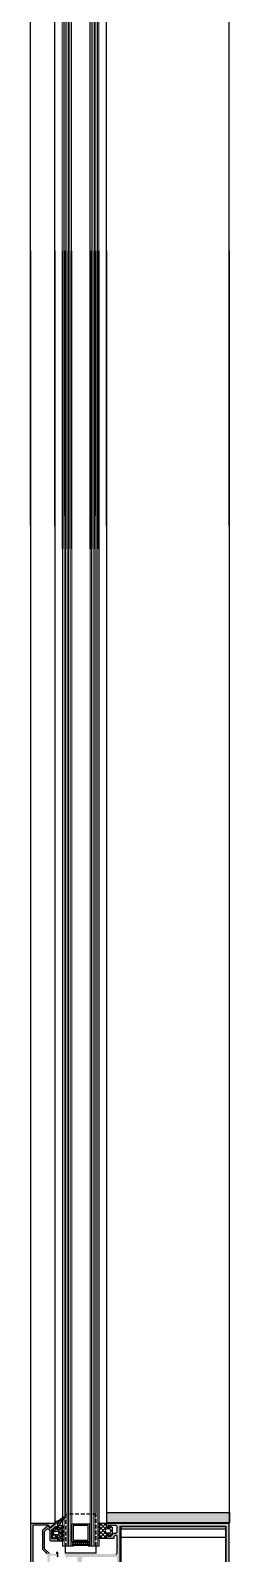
# Model space of a CAD drawing. Header units: millimetres. Extents: x 809 to 8159, y 33 to 4533.
# Drawn here: x 2919.8 to 2932.8, y 3281.9 to 3381.1 of the extents above; entities that cross this region are included whole.
import ezdxf

# ---------------------------------------------------------------- set-up
doc = ezdxf.new("R2010")
doc.units = ezdxf.units.MM
doc.linetypes.add('HIDDEN', pattern=[0.375, 0.25, -0.125])
for name, color, linetype in [('3', 11, 'Continuous'), ('5', 11, 'Continuous'), ('FITILLER', 240, 'Continuous'), ('GORUNUS-TARAMA', 11, 'Continuous')]:
    doc.layers.add(name, color=color, linetype=linetype)
doc.layers.add('cam', color=5, linetype='Continuous', lineweight=0)

# ---------------------------------------------------------------- blocks, each defined once
blk = doc.blocks.new('ajsdfxcvzx')
h = blk.add_hatch(color=256)
edge = h.paths.add_edge_path()
edge.add_arc((34875.984, -5307.602), 0.05, 90, 180)
edge.add_line((34875.934, -5307.602), (34875.934, -5312.242))
edge.add_arc((34875.984, -5312.242), 0.05, 180, 270)
edge.add_line((34875.984, -5312.292), (34876.937, -5312.292))
edge.add_line((34876.937, -5312.292), (34877.048, -5312.16))
edge.add_arc((34877.087, -5312.192), 0.05, 50, 140, ccw=False)
edge.add_line((34877.119, -5312.154), (34877.397, -5312.387))
edge.add_arc((34877.384, -5312.402), 0.02, -90, 50, ccw=False)
edge.add_line((34877.384, -5312.422), (34875.854, -5312.422))
edge.add_arc((34875.854, -5312.372), 0.05, 180, 270, ccw=False)
edge.add_line((34875.804, -5312.372), (34875.804, -5307.472))
edge.add_arc((34875.854, -5307.472), 0.05, 90, 180, ccw=False)
edge.add_line((34875.854, -5307.422), (34877.384, -5307.422))
edge.add_arc((34877.384, -5307.442), 0.02, -50, 90, ccw=False)
edge.add_line((34877.397, -5307.457), (34877.119, -5307.691))
edge.add_arc((34877.087, -5307.652), 0.05, 220, 310, ccw=False)
edge.add_line((34877.048, -5307.684), (34876.937, -5307.552))
edge.add_line((34876.937, -5307.552), (34875.984, -5307.552))
h = blk.add_hatch(color=256)
edge = h.paths.add_edge_path()
edge.add_line((34877.177, -5308.444), (34877.177, -5307.845))
edge.add_line((34877.177, -5307.845), (34877.457, -5307.61))
edge.add_line((34877.457, -5307.61), (34877.457, -5307.814))
edge.add_line((34877.457, -5307.814), (34877.527, -5307.814))
edge.add_arc((34877.527, -5307.764), 0.05, 270, 360)
edge.add_line((34877.577, -5307.764), (34877.577, -5307.427))
edge.add_line((34877.577, -5307.427), (34877.472, -5307.427))
edge.add_line((34877.472, -5307.427), (34877.116, -5307.726))
edge.add_arc((34877.084, -5307.687), 0.05, 220, 310, ccw=False)
edge.add_line((34877.045, -5307.72), (34876.97, -5307.63))
edge.add_arc((34876.932, -5307.662), 0.05, 40, 130)
edge.add_line((34876.9, -5307.624), (34876.595, -5307.88))
edge.add_arc((34876.627, -5307.918), 0.05, 130, 180)
edge.add_line((34876.577, -5307.918), (34876.577, -5309.098))
edge.add_arc((34876.627, -5309.098), 0.05, 180, 225)
edge.add_line((34876.592, -5309.133), (34876.769, -5309.31))
edge.add_line((34876.769, -5309.31), (34876.811, -5309.31))
edge.add_line((34876.811, -5309.31), (34876.811, -5309.353))
edge.add_line((34876.811, -5309.353), (34876.866, -5309.407))
edge.add_arc((34876.831, -5309.443), 0.05, 0, 45, ccw=False)
edge.add_line((34876.881, -5309.443), (34876.881, -5310.401))
edge.add_arc((34876.831, -5310.401), 0.05, -45, 0, ccw=False)
edge.add_line((34876.866, -5310.437), (34876.811, -5310.492))
edge.add_line((34876.811, -5310.492), (34876.811, -5310.534))
edge.add_line((34876.811, -5310.534), (34876.769, -5310.534))
edge.add_line((34876.769, -5310.534), (34876.592, -5310.711))
edge.add_arc((34876.627, -5310.747), 0.05, 135, 180)
edge.add_line((34876.577, -5310.747), (34876.577, -5311.926))
edge.add_arc((34876.627, -5311.926), 0.05, 180, 230)
edge.add_line((34876.595, -5311.965), (34876.9, -5312.22))
edge.add_arc((34876.932, -5312.182), 0.05, 230, 320)
edge.add_line((34876.97, -5312.214), (34877.045, -5312.125))
edge.add_arc((34877.084, -5312.157), 0.05, 50, 140, ccw=False)
edge.add_line((34877.116, -5312.118), (34877.472, -5312.417))
edge.add_line((34877.472, -5312.417), (34877.577, -5312.417))
edge.add_line((34877.577, -5312.417), (34877.577, -5312.08))
edge.add_arc((34877.527, -5312.08), 0.05, 360, 450)
edge.add_line((34877.527, -5312.03), (34877.457, -5312.03))
edge.add_line((34877.457, -5312.03), (34877.457, -5312.235))
edge.add_line((34877.457, -5312.235), (34877.177, -5312))
edge.add_line((34877.177, -5312), (34877.177, -5311.4))
edge.add_line((34877.177, -5311.4), (34877.457, -5311.4))
edge.add_line((34877.457, -5311.4), (34877.457, -5311.53))
edge.add_line((34877.457, -5311.53), (34877.527, -5311.53))
edge.add_arc((34877.527, -5311.48), 0.05, 270, 360)
edge.add_line((34877.577, -5311.48), (34877.577, -5311.28))
edge.add_line((34877.577, -5311.28), (34877.107, -5311.28))
edge.add_arc((34877.107, -5311.33), 0.05, 90, 180)
edge.add_line((34877.057, -5311.33), (34877.057, -5311.906))
edge.add_arc((34877.007, -5311.906), 0.05, 320, 360, ccw=False)
edge.add_line((34877.045, -5311.938), (34876.955, -5312.045))
edge.add_arc((34876.917, -5312.013), 0.05, 230, 320, ccw=False)
edge.add_line((34876.885, -5312.051), (34876.715, -5311.909))
edge.add_arc((34876.747, -5311.87), 0.05, 180, 230, ccw=False)
edge.add_line((34876.697, -5311.87), (34876.697, -5310.796))
edge.add_arc((34876.747, -5310.796), 0.05, 135, 180, ccw=False)
edge.add_line((34876.712, -5310.761), (34877.036, -5310.437))
edge.add_arc((34877.071, -5310.472), 0.05, 90, 135, ccw=False)
edge.add_line((34877.071, -5310.422), (34877.477, -5310.422))
edge.add_line((34877.477, -5310.422), (34877.477, -5310.522))
edge.add_line((34877.477, -5310.522), (34877.577, -5310.522))
edge.add_line((34877.577, -5310.522), (34877.577, -5310.222))
edge.add_arc((34877.527, -5310.222), 0.05, 360, 450)
edge.add_line((34877.527, -5310.172), (34877.457, -5310.172))
edge.add_line((34877.457, -5310.172), (34877.457, -5310.302))
edge.add_line((34877.457, -5310.302), (34877.081, -5310.302))
edge.add_arc((34877.081, -5310.252), 0.05, 180, 270, ccw=False)
edge.add_line((34877.031, -5310.252), (34877.031, -5309.592))
edge.add_arc((34877.081, -5309.592), 0.05, 90, 180, ccw=False)
edge.add_line((34877.081, -5309.542), (34877.457, -5309.542))
edge.add_line((34877.457, -5309.542), (34877.457, -5309.672))
edge.add_line((34877.457, -5309.672), (34877.527, -5309.672))
edge.add_arc((34877.527, -5309.622), 0.05, 270, 360)
edge.add_line((34877.577, -5309.622), (34877.577, -5309.322))
edge.add_line((34877.577, -5309.322), (34877.477, -5309.322))
edge.add_line((34877.477, -5309.322), (34877.477, -5309.422))
edge.add_line((34877.477, -5309.422), (34877.071, -5309.422))
edge.add_arc((34877.071, -5309.372), 0.05, 225, 270, ccw=False)
edge.add_line((34877.036, -5309.407), (34876.712, -5309.083))
edge.add_arc((34876.747, -5309.048), 0.05, 180, 225, ccw=False)
edge.add_line((34876.697, -5309.048), (34876.697, -5307.974))
edge.add_arc((34876.747, -5307.974), 0.05, 130, 180, ccw=False)
edge.add_line((34876.715, -5307.936), (34876.885, -5307.793))
edge.add_arc((34876.917, -5307.831), 0.05, 40, 130, ccw=False)
edge.add_line((34876.955, -5307.799), (34877.045, -5307.906))
edge.add_arc((34877.007, -5307.939), 0.05, 0, 40, ccw=False)
edge.add_line((34877.057, -5307.939), (34877.057, -5308.514))
edge.add_arc((34877.107, -5308.514), 0.05, 180, 270)
edge.add_line((34877.107, -5308.564), (34877.577, -5308.564))
edge.add_line((34877.577, -5308.564), (34877.577, -5308.364))
edge.add_arc((34877.527, -5308.364), 0.05, 360, 450)
edge.add_line((34877.527, -5308.314), (34877.457, -5308.314))
edge.add_line((34877.457, -5308.314), (34877.457, -5308.444))
edge.add_line((34877.457, -5308.444), (34877.177, -5308.444))
h = blk.add_hatch(color=256)
edge = h.paths.add_edge_path()
edge.add_line((34880.797, -5312.172), (34880.867, -5312.172))
edge.add_line((34880.867, -5312.172), (34880.867, -5312.262))
edge.add_line((34880.867, -5312.262), (34881.347, -5312.262))
edge.add_arc((34881.347, -5312.162), 0.1, -90, 0)
edge.add_line((34881.447, -5312.162), (34881.447, -5311.882))
edge.add_arc((34881.347, -5311.882), 0.1, 0, 90)
edge.add_line((34881.347, -5311.782), (34881.268, -5311.782))
edge.add_arc((34881.268, -5311.732), 0.05, 225, 270, ccw=False)
edge.add_line((34881.232, -5311.767), (34881.062, -5311.597))
edge.add_arc((34881.026, -5311.632), 0.05, 45, 90)
edge.add_line((34881.026, -5311.582), (34880.867, -5311.582))
edge.add_line((34880.867, -5311.582), (34880.867, -5311.672))
edge.add_line((34880.867, -5311.672), (34880.797, -5311.672))
edge.add_arc((34880.797, -5311.622), 0.05, -180, -90, ccw=False)
edge.add_line((34880.747, -5311.622), (34880.747, -5311.422))
edge.add_line((34880.747, -5311.422), (34881.187, -5311.422))
edge.add_arc((34881.187, -5311.472), 0.05, 0, 90, ccw=False)
edge.add_line((34881.237, -5311.472), (34881.237, -5311.539))
edge.add_arc((34881.287, -5311.539), 0.05, 180, 225)
edge.add_line((34881.252, -5311.575), (34881.285, -5311.607))
edge.add_arc((34881.32, -5311.572), 0.05, 225, 270)
edge.add_line((34881.32, -5311.622), (34881.397, -5311.622))
edge.add_arc((34881.397, -5311.572), 0.05, -90, 0)
edge.add_line((34881.447, -5311.572), (34881.447, -5311.322))
edge.add_line((34881.447, -5311.322), (34881.447, -5310.952))
edge.add_line((34881.447, -5310.952), (34881.477, -5310.922))
edge.add_line((34881.477, -5310.922), (34881.447, -5310.892))
edge.add_line((34881.447, -5310.892), (34881.447, -5310.522))
edge.add_arc((34881.356, -5310.514), 0.0919, -5.07053, 90.95505)
edge.add_line((34881.354, -5310.422), (34879.077, -5310.422))
edge.add_arc((34879.057, -5310.422), 0.02, 0, 180)
edge.add_line((34879.037, -5310.422), (34879.017, -5310.422))
edge.add_arc((34878.997, -5310.422), 0.02, 0, 180)
edge.add_line((34878.977, -5310.422), (34878.047, -5310.422))
edge.add_line((34878.047, -5310.422), (34878.047, -5310.282))
edge.add_arc((34878.107, -5310.282), 0.06, 90, 180, ccw=False)
edge.add_line((34878.107, -5310.222), (34878.107, -5310.152))
edge.add_arc((34878.137, -5310.152), 0.03, 90, 180, ccw=False)
edge.add_line((34878.137, -5310.122), (34878.177, -5310.122))
edge.add_arc((34878.177, -5310.152), 0.03, 0, 90, ccw=False)
edge.add_line((34878.207, -5310.152), (34878.207, -5310.222))
edge.add_line((34878.207, -5310.222), (34878.847, -5310.222))
edge.add_line((34878.847, -5310.222), (34878.847, -5309.972))
edge.add_line((34878.847, -5309.972), (34878.897, -5309.922))
edge.add_line((34878.897, -5309.922), (34878.847, -5309.872))
edge.add_line((34878.847, -5309.872), (34878.847, -5309.622))
edge.add_line((34878.847, -5309.622), (34878.207, -5309.622))
edge.add_line((34878.207, -5309.622), (34878.207, -5309.692))
edge.add_arc((34878.177, -5309.692), 0.03, -90, 0, ccw=False)
edge.add_line((34878.177, -5309.722), (34878.137, -5309.722))
edge.add_arc((34878.137, -5309.692), 0.03, -180, -90, ccw=False)
edge.add_line((34878.107, -5309.692), (34878.107, -5309.622))
edge.add_arc((34878.107, -5309.562), 0.06, 180, 270, ccw=False)
edge.add_line((34878.047, -5309.562), (34878.047, -5309.422))
edge.add_line((34878.047, -5309.422), (34878.977, -5309.422))
edge.add_arc((34878.997, -5309.422), 0.02, 180, 360)
edge.add_line((34879.017, -5309.422), (34879.037, -5309.422))
edge.add_arc((34879.057, -5309.422), 0.02, 180, 360)
edge.add_line((34879.077, -5309.422), (34881.354, -5309.422))
edge.add_arc((34881.356, -5309.33), 0.0919, 269.04495, 365.07053)
edge.add_line((34881.447, -5309.322), (34881.447, -5308.952))
edge.add_line((34881.447, -5308.952), (34881.477, -5308.922))
edge.add_line((34881.477, -5308.922), (34881.447, -5308.892))
edge.add_line((34881.447, -5308.892), (34881.447, -5308.522))
edge.add_line((34881.447, -5308.522), (34881.447, -5308.272))
edge.add_arc((34881.397, -5308.272), 0.05, 0, 90)
edge.add_line((34881.397, -5308.222), (34881.32, -5308.222))
edge.add_arc((34881.32, -5308.272), 0.05, 90, 135)
edge.add_line((34881.285, -5308.237), (34881.252, -5308.27))
edge.add_arc((34881.287, -5308.305), 0.05, 135, 180)
edge.add_line((34881.237, -5308.305), (34881.237, -5308.372))
edge.add_arc((34881.187, -5308.372), 0.05, -90, 0, ccw=False)
edge.add_line((34881.187, -5308.422), (34880.747, -5308.422))
edge.add_line((34880.747, -5308.422), (34880.747, -5308.222))
edge.add_arc((34880.797, -5308.222), 0.05, 90, 180, ccw=False)
edge.add_line((34880.797, -5308.172), (34880.867, -5308.172))
edge.add_line((34880.867, -5308.172), (34880.867, -5308.262))
edge.add_line((34880.867, -5308.262), (34881.026, -5308.262))
edge.add_arc((34881.026, -5308.212), 0.05, 270, 315)
edge.add_line((34881.062, -5308.247), (34881.232, -5308.077))
edge.add_arc((34881.268, -5308.112), 0.05, 90, 135, ccw=False)
edge.add_line((34881.268, -5308.062), (34881.347, -5308.062))
edge.add_arc((34881.347, -5307.962), 0.1, -90, 0)
edge.add_line((34881.447, -5307.962), (34881.447, -5307.682))
edge.add_arc((34881.347, -5307.682), 0.1, 0, 90)
edge.add_line((34881.347, -5307.582), (34880.867, -5307.582))
edge.add_line((34880.867, -5307.582), (34880.867, -5307.672))
edge.add_line((34880.867, -5307.672), (34880.797, -5307.672))
edge.add_arc((34880.797, -5307.622), 0.05, -180, -90, ccw=False)
edge.add_line((34880.747, -5307.622), (34880.747, -5307.422))
edge.add_line((34880.747, -5307.422), (34888.74, -5307.422))
edge.add_line((34888.74, -5307.422), (34888.74, -5312.422))
edge.add_line((34888.74, -5312.422), (34880.747, -5312.422))
edge.add_line((34880.747, -5312.422), (34880.747, -5312.222))
edge.add_arc((34880.797, -5312.222), 0.05, 90, 180, ccw=False)
h.paths.add_polyline_path([(34881.64, -5307.624), (34888.54, -5307.624), (34888.54, -5312.224), (34881.64, -5312.224), (34881.64, -5309.924)], flags=16)
edge = h.paths.add_edge_path(flags=16)
edge.add_arc((34879.24, -5310.124), 0.1, 180, 270)
edge.add_line((34879.24, -5310.224), (34881.34, -5310.224))
edge.add_arc((34881.34, -5310.124), 0.1, -90, 0)
edge.add_line((34881.44, -5310.124), (34881.44, -5309.724))
edge.add_arc((34881.34, -5309.724), 0.1, 0, 90)
edge.add_line((34881.34, -5309.624), (34879.24, -5309.624))
edge.add_arc((34879.24, -5309.724), 0.1, 90, 180)
edge.add_line((34879.14, -5309.724), (34879.14, -5310.124))
h = blk.add_hatch()
h.set_pattern_fill('NET', color=256, style=0)
h.set_pattern_definition([(360, (34936.91878, -5316.38), (1e-17, 0.125), []), (90, (34936.91878, -5316.38), (-0.125, 2e-17), [])])
h.paths.add_polyline_path([(34878.497, -5308.628), (34879.66, -5308.628), (34879.66, -5308.926), (34879.461, -5308.886), (34879.223, -5308.866), (34878.964, -5308.866), (34878.636, -5308.896), (34878.497, -5308.916)])
at = {"layer": 'FITILLER'}
h = blk.add_hatch(dxfattribs=at)
h.set_pattern_fill('DOTS', color=256, scale=1.2, angle=-45, style=0)
h.set_pattern_definition([(45, (34786.58186, -5448.9839), (0.079549513, -0.026516504), [0, -0.075])])
h.paths.add_polyline_path([(34880.777, -5307.409), (34880.777, -5306.727), (34888.774, -5306.727), (34888.774, -5307.409)])
h = blk.add_hatch(dxfattribs=at)
h.set_pattern_fill('NET', color=256, scale=1.5, angle=45, style=0)
h.set_pattern_definition([(315, (34863.16115, -5324.41024), (-0.1325825, -0.1325825), []), (225, (34863.16115, -5324.41024), (-0.1325825, 0.1325825), [])])
edge = h.paths.add_edge_path(flags=16)
edge.add_arc((34877.405, -5308.039), 0.1, 90, 180, ccw=False)
edge.add_line((34877.405, -5307.939), (34877.53, -5307.939))
edge.add_arc((34877.53, -5308.039), 0.1, 0, 90, ccw=False)
edge.add_line((34877.63, -5308.039), (34877.63, -5308.089))
edge.add_arc((34877.53, -5308.089), 0.1, -90, 0, ccw=False)
edge.add_line((34877.53, -5308.189), (34877.405, -5308.189))
edge.add_arc((34877.405, -5308.089), 0.1, 180, 270, ccw=False)
edge.add_line((34877.305, -5308.089), (34877.305, -5308.039))
edge = h.paths.add_edge_path()
edge.add_arc((34877.562, -5307.081), 0.2, 280, 310.23314, ccw=False)
edge.add_line((34877.597, -5307.278), (34877.462, -5307.302))
edge.add_arc((34877.471, -5307.351), 0.05, 100, 165)
edge.add_line((34877.422, -5307.338), (34877.404, -5307.407))
edge.add_line((34877.404, -5307.407), (34877.58, -5307.407))
edge.add_line((34877.58, -5307.407), (34877.58, -5307.789))
edge.add_arc((34877.53, -5307.789), 0.05, 270, 360, ccw=False)
edge.add_line((34877.53, -5307.839), (34877.41, -5307.839))
edge.add_line((34877.41, -5307.839), (34877.41, -5307.739))
edge.add_line((34877.41, -5307.739), (34877.36, -5307.739))
edge.add_line((34877.36, -5307.739), (34877.23, -5307.814))
edge.add_arc((34877.255, -5307.858), 0.05, 120, 180)
edge.add_line((34877.205, -5307.858), (34877.205, -5308.271))
edge.add_arc((34877.255, -5308.271), 0.05, 180, 240)
edge.add_line((34877.23, -5308.314), (34877.36, -5308.389))
edge.add_line((34877.36, -5308.389), (34877.41, -5308.389))
edge.add_line((34877.41, -5308.389), (34877.41, -5308.289))
edge.add_line((34877.41, -5308.289), (34877.53, -5308.289))
edge.add_arc((34877.53, -5308.339), 0.05, 0, 90, ccw=False)
edge.add_line((34877.58, -5308.339), (34877.58, -5308.564))
edge.add_line((34877.58, -5308.564), (34877.93, -5308.564))
edge.add_line((34877.93, -5308.564), (34877.93, -5308.414))
edge.add_line((34877.93, -5308.414), (34877.78, -5308.414))
edge.add_arc((34877.78, -5308.364), 0.05, 180, 270, ccw=False)
edge.add_line((34877.73, -5308.364), (34877.73, -5308.344))
edge.add_arc((34877.78, -5308.344), 0.05, 90, 180, ccw=False)
edge.add_line((34877.78, -5308.294), (34877.93, -5308.294))
edge.add_line((34877.93, -5308.294), (34877.93, -5308.144))
edge.add_line((34877.93, -5308.144), (34877.78, -5308.144))
edge.add_arc((34877.78, -5308.094), 0.05, 180, 270, ccw=False)
edge.add_line((34877.73, -5308.094), (34877.73, -5308.074))
edge.add_arc((34877.78, -5308.074), 0.05, 90, 180, ccw=False)
edge.add_line((34877.78, -5308.024), (34877.93, -5308.024))
edge.add_line((34877.93, -5308.024), (34877.93, -5307.874))
edge.add_line((34877.93, -5307.874), (34877.78, -5307.874))
edge.add_arc((34877.78, -5307.824), 0.05, 180, 270, ccw=False)
edge.add_line((34877.73, -5307.824), (34877.73, -5307.804))
edge.add_arc((34877.78, -5307.804), 0.05, 90, 180, ccw=False)
edge.add_line((34877.78, -5307.754), (34877.93, -5307.754))
edge.add_line((34877.93, -5307.754), (34877.93, -5307.604))
edge.add_line((34877.93, -5307.604), (34877.78, -5307.604))
edge.add_arc((34877.78, -5307.554), 0.05, 180, 270, ccw=False)
edge.add_line((34877.73, -5307.554), (34877.73, -5307.446))
edge.add_arc((34877.78, -5307.446), 0.05, 140, 180, ccw=False)
edge.add_line((34877.742, -5307.414), (34878.009, -5307.095))
edge.add_arc((34877.977, -5307.057), 0.05, 310.23314, 490.23314)
edge.add_line((34877.945, -5307.019), (34877.691, -5307.234))
h = blk.add_hatch(dxfattribs=at)
h.set_pattern_fill('NET', color=256, scale=1.5, angle=45, style=0)
h.set_pattern_definition([(315, (34867.13714, -5320.16872), (-0.1325825, -0.1325825), []), (225, (34867.13714, -5320.16872), (-0.1325825, 0.1325825), [])])
edge = h.paths.add_edge_path(flags=16)
edge.add_arc((34880.769, -5307.947), 0.1, 180, 270)
edge.add_line((34880.769, -5308.047), (34880.927, -5308.047))
edge.add_arc((34880.927, -5307.947), 0.1, 270, 360)
edge.add_line((34881.027, -5307.947), (34881.027, -5307.897))
edge.add_arc((34880.927, -5307.897), 0.1, 360, 450)
edge.add_line((34880.927, -5307.797), (34880.769, -5307.797))
edge.add_arc((34880.769, -5307.897), 0.1, 90, 180)
edge.add_line((34880.669, -5307.897), (34880.669, -5307.947))
edge = h.paths.add_edge_path()
edge.add_line((34880.752, -5308.422), (34880.235, -5308.422))
edge.add_arc((34880.235, -5308.412), 0.01, 135, 270, ccw=False)
edge.add_line((34880.228, -5308.405), (34880.339, -5308.294))
edge.add_arc((34880.333, -5308.288), 0.00893, 315, 405)
edge.add_line((34880.339, -5308.282), (34880.23, -5308.172))
edge.add_arc((34880.236, -5308.166), 0.00893, 135, 225, ccw=False)
edge.add_line((34880.23, -5308.16), (34880.339, -5308.05))
edge.add_arc((34880.333, -5308.044), 0.00893, 315, 405)
edge.add_line((34880.339, -5308.038), (34880.23, -5307.928))
edge.add_arc((34880.236, -5307.922), 0.00893, 135, 225, ccw=False)
edge.add_line((34880.23, -5307.916), (34880.339, -5307.807))
edge.add_arc((34880.333, -5307.8), 0.00893, 315, 405)
edge.add_line((34880.339, -5307.794), (34880.23, -5307.685))
edge.add_arc((34880.236, -5307.678), 0.00893, 135, 225, ccw=False)
edge.add_line((34880.23, -5307.672), (34880.339, -5307.563))
edge.add_arc((34880.333, -5307.556), 0.00893, 315, 405)
edge.add_line((34880.339, -5307.55), (34880.228, -5307.439))
edge.add_arc((34880.235, -5307.432), 0.01, 90, 225, ccw=False)
edge.add_line((34880.235, -5307.422), (34880.752, -5307.422))
edge.add_line((34880.752, -5307.422), (34880.752, -5307.647))
edge.add_arc((34880.802, -5307.647), 0.05, 180, 270)
edge.add_line((34880.802, -5307.697), (34880.922, -5307.697))
edge.add_line((34880.922, -5307.697), (34880.922, -5307.597))
edge.add_line((34880.922, -5307.597), (34880.972, -5307.597))
edge.add_line((34880.972, -5307.597), (34881.102, -5307.672))
edge.add_arc((34881.077, -5307.715), 0.05, 0, 60, ccw=False)
edge.add_line((34881.127, -5307.715), (34881.127, -5308.129))
edge.add_arc((34881.077, -5308.129), 0.05, 300, 360, ccw=False)
edge.add_line((34881.102, -5308.172), (34880.972, -5308.247))
edge.add_line((34880.972, -5308.247), (34880.922, -5308.247))
edge.add_line((34880.922, -5308.247), (34880.922, -5308.147))
edge.add_line((34880.922, -5308.147), (34880.802, -5308.147))
edge.add_arc((34880.802, -5308.197), 0.05, 90, 180)
edge.add_line((34880.752, -5308.197), (34880.752, -5308.422))
at = {"linetype": 'HIDDEN'}
for p, q in [((34878.077, -5306.839), (34878.077, -5308.922)), ((34880.077, -5306.839), (34878.077, -5306.839)), ((34880.077, -5308.899), (34880.077, -5306.839))]:
    blk.add_line(p, q, dxfattribs=at)
for p, q in [((34878.473, -5308.622), (34879.073, -5308.622)), ((34878.077, -5308.918), (34878.077, -5308.922))]:
    blk.add_line(p, q)
at = {"elevation": 0}
blk.add_lwpolyline([(34875.984, -5307.552, 0.414214), (34875.934, -5307.602), (34875.934, -5312.242, 0.414214), (34875.984, -5312.292), (34876.937, -5312.292), (34877.048, -5312.16, -0.414214), (34877.119, -5312.154), (34877.397, -5312.387, -0.700208), (34877.384, -5312.422), (34875.854, -5312.422, -0.414214), (34875.804, -5312.372), (34875.804, -5307.472, -0.414214), (34875.854, -5307.422), (34877.384, -5307.422, -0.700208), (34877.397, -5307.457), (34877.119, -5307.691, -0.414214), (34877.048, -5307.684), (34876.937, -5307.552)], format="xyb", close=True, dxfattribs=at)
blk.add_lwpolyline([(34877.577, -5309.622), (34877.577, -5309.322), (34877.477, -5309.322), (34877.477, -5309.422)], dxfattribs=at)
for points in [[(34877.036, -5309.407), (34876.712, -5309.083, -0.198912), (34876.697, -5309.048), (34876.697, -5307.974, -0.221695), (34876.715, -5307.936), (34876.885, -5307.793, -0.414214), (34876.955, -5307.799), (34877.045, -5307.906, -0.176327), (34877.057, -5307.939), (34877.057, -5308.514, 0.414214), (34877.107, -5308.564), (34877.577, -5308.564), (34877.577, -5308.364, 0.414214), (34877.527, -5308.314), (34877.457, -5308.314), (34877.457, -5308.444), (34877.177, -5308.444), (34877.177, -5307.845), (34877.457, -5307.61), (34877.457, -5307.814), (34877.527, -5307.814, 0.414214), (34877.577, -5307.764), (34877.577, -5307.427), (34877.472, -5307.427), (34877.116, -5307.726, -0.414214), (34877.045, -5307.72), (34876.97, -5307.63, 0.414214), (34876.9, -5307.624), (34876.595, -5307.88, 0.221695), (34876.577, -5307.918), (34876.577, -5309.098, 0.198912), (34876.592, -5309.133), (34876.769, -5309.31), (34876.811, -5309.31), (34876.811, -5309.353), (34876.866, -5309.407, -0.198912)], [(34881.354, -5309.422, 0.445362), (34881.447, -5309.322), (34881.447, -5308.952), (34881.477, -5308.922), (34881.447, -5308.892), (34881.447, -5308.522), (34881.447, -5308.272, 0.414214), (34881.397, -5308.222), (34881.32, -5308.222, 0.198912), (34881.285, -5308.237), (34881.252, -5308.27, 0.198912), (34881.237, -5308.305), (34881.237, -5308.372, -0.414214), (34881.187, -5308.422), (34880.747, -5308.422), (34880.747, -5308.222, -0.414214), (34880.797, -5308.172), (34880.867, -5308.172), (34880.867, -5308.262), (34881.026, -5308.262, 0.198912), (34881.062, -5308.247), (34881.232, -5308.077, -0.198912), (34881.268, -5308.062), (34881.347, -5308.062, 0.414214), (34881.447, -5307.962), (34881.447, -5307.682, 0.414214), (34881.347, -5307.582), (34880.867, -5307.582), (34880.867, -5307.672), (34880.797, -5307.672, -0.414214), (34880.747, -5307.622), (34880.747, -5307.422), (34888.74, -5307.422), (34888.74, -5312.422)]]:
    blk.add_lwpolyline(points, format="xyb", dxfattribs=at)
for points in [[(34878.473, -5308.622), (34879.66, -5308.622), (34879.66, -5307.477), (34878.473, -5307.477)], [(34878.573, -5308.522), (34879.56, -5308.522), (34879.56, -5307.577), (34878.573, -5307.577)], [(34881.64, -5307.624), (34888.54, -5307.624), (34888.54, -5312.224), (34881.64, -5312.224), (34881.64, -5309.924)], [(34878.497, -5308.628), (34879.66, -5308.628), (34879.66, -5308.926), (34879.461, -5308.886), (34879.223, -5308.866), (34878.964, -5308.866), (34878.636, -5308.896), (34878.497, -5308.916)]]:
    blk.add_lwpolyline(points, close=True, dxfattribs=at)
at = {"layer": '3'}
for p, q in [((34878.077, -5309.379), (34878.077, -5308.922)), ((34880.077, -5309.379), (34878.077, -5309.379)), ((34880.077, -5309.379), (34880.077, -5308.922))]:
    blk.add_line(p, q, dxfattribs=at)
at = {"layer": '5'}
for p, q in [((34875.784, -5242.419), (34875.784, -5123.022)), ((34877.377, -5242.419), (34877.377, -5123.022)), ((34880.758, -5242.419), (34880.758, -5123.022)), ((34888.758, -5242.419), (34888.758, -5123.022)), ((34875.804, -5307.422), (34875.804, -5224.496)), ((34877.397, -5307.422), (34877.397, -5224.496)), ((34880.777, -5307.422), (34880.777, -5224.496)), ((34888.777, -5307.422), (34888.777, -5224.496))]:
    blk.add_line(p, q, dxfattribs=at)
at = {"layer": 'cam'}
for p, q in [((34877.858, -5123.022), (34877.858, -5243.919)), ((34877.958, -5123.022), (34877.958, -5243.919)), ((34878.058, -5123.022), (34878.058, -5241.774)), ((34878.158, -5123.022), (34878.158, -5243.919)), ((34878.258, -5123.022), (34878.258, -5243.919)), ((34878.358, -5123.022), (34878.358, -5243.919)), ((34878.458, -5123.022), (34878.458, -5243.919)), ((34879.658, -5123.022), (34879.658, -5243.919)), ((34879.758, -5123.022), (34879.758, -5243.919)), ((34879.858, -5123.022), (34879.858, -5243.919)), ((34879.958, -5123.022), (34879.958, -5243.919)), ((34880.058, -5123.022), (34880.058, -5241.765)), ((34880.158, -5123.022), (34880.158, -5243.919)), ((34880.258, -5123.022), (34880.258, -5243.919)), ((34877.877, -5224.496), (34877.877, -5308.922)), ((34877.977, -5224.496), (34877.977, -5308.922)), ((34878.077, -5224.496), (34878.077, -5306.777)), ((34878.177, -5224.496), (34878.177, -5308.922)), ((34878.277, -5224.496), (34878.277, -5308.922)), ((34878.377, -5224.496), (34878.377, -5308.922)), ((34878.477, -5224.496), (34878.477, -5308.922)), ((34879.677, -5224.496), (34879.677, -5308.922)), ((34879.777, -5224.496), (34879.777, -5308.922)), ((34879.877, -5224.496), (34879.877, -5308.922)), ((34879.977, -5224.496), (34879.977, -5308.922)), ((34880.077, -5224.496), (34880.077, -5306.769)), ((34880.177, -5224.496), (34880.177, -5308.922)), ((34880.277, -5224.496), (34880.277, -5308.922)), ((34877.877, -5308.922), (34878.477, -5308.922)), ((34879.677, -5308.922), (34880.277, -5308.922))]:
    blk.add_line(p, q, dxfattribs=at)
at = {"layer": 'FITILLER', "elevation": 0}
blk.add_lwpolyline([(34880.777, -5307.409), (34880.777, -5306.727), (34888.774, -5306.727), (34888.774, -5307.409)], close=True, dxfattribs=at)
for points in [[(34877.691, -5307.234, -0.132688), (34877.597, -5307.278), (34877.462, -5307.302, 0.291473), (34877.422, -5307.338), (34877.404, -5307.407), (34877.58, -5307.407), (34877.58, -5307.789, -0.414214), (34877.53, -5307.839), (34877.41, -5307.839), (34877.41, -5307.739), (34877.36, -5307.739), (34877.23, -5307.814, 0.267949), (34877.205, -5307.858), (34877.205, -5308.271, 0.267949), (34877.23, -5308.314), (34877.36, -5308.389), (34877.41, -5308.389), (34877.41, -5308.289), (34877.53, -5308.289, -0.414214), (34877.58, -5308.339), (34877.58, -5308.564), (34877.93, -5308.564), (34877.93, -5308.414), (34877.78, -5308.414, -0.414214), (34877.73, -5308.364), (34877.73, -5308.344, -0.414214), (34877.78, -5308.294), (34877.93, -5308.294), (34877.93, -5308.144), (34877.78, -5308.144, -0.414214), (34877.73, -5308.094), (34877.73, -5308.074, -0.414214), (34877.78, -5308.024), (34877.93, -5308.024), (34877.93, -5307.874), (34877.78, -5307.874, -0.414214), (34877.73, -5307.824), (34877.73, -5307.804, -0.414214), (34877.78, -5307.754), (34877.93, -5307.754), (34877.93, -5307.604), (34877.78, -5307.604, -0.414214), (34877.73, -5307.554), (34877.73, -5307.446, -0.176327), (34877.742, -5307.414), (34878.009, -5307.095, 1), (34877.945, -5307.019)], [(34880.752, -5308.422), (34880.235, -5308.422, -0.668179), (34880.228, -5308.405), (34880.339, -5308.294, 0.414214), (34880.339, -5308.282), (34880.23, -5308.172, -0.414214), (34880.23, -5308.16), (34880.339, -5308.05, 0.414214), (34880.339, -5308.038), (34880.23, -5307.928, -0.414214), (34880.23, -5307.916), (34880.339, -5307.807, 0.414214), (34880.339, -5307.794), (34880.23, -5307.685, -0.414214), (34880.23, -5307.672), (34880.339, -5307.563, 0.414214), (34880.339, -5307.55), (34880.228, -5307.439, -0.668179), (34880.235, -5307.422), (34880.752, -5307.422), (34880.752, -5307.647, 0.414214), (34880.802, -5307.697), (34880.922, -5307.697), (34880.922, -5307.597), (34880.972, -5307.597), (34881.102, -5307.672, -0.267949), (34881.127, -5307.715), (34881.127, -5308.129, -0.267949), (34881.102, -5308.172), (34880.972, -5308.247), (34880.922, -5308.247), (34880.922, -5308.147), (34880.802, -5308.147, 0.414214), (34880.752, -5308.197)], [(34877.305, -5308.039, -0.414214), (34877.405, -5307.939), (34877.53, -5307.939, -0.414214), (34877.63, -5308.039), (34877.63, -5308.089, -0.414214), (34877.53, -5308.189), (34877.405, -5308.189, -0.414214), (34877.305, -5308.089)], [(34880.669, -5307.947, 0.414214), (34880.769, -5308.047), (34880.927, -5308.047, 0.414214), (34881.027, -5307.947), (34881.027, -5307.897, 0.414214), (34880.927, -5307.797), (34880.769, -5307.797, 0.414214), (34880.669, -5307.897)]]:
    blk.add_lwpolyline(points, format="xyb", close=True, dxfattribs=at)
at = {"layer": 'GORUNUS-TARAMA'}
for p, q in [((34881.698, -5307.638), (34888.532, -5307.638)), ((34881.698, -5312.207), (34881.698, -5307.638)), ((34888.532, -5312.207), (34888.532, -5307.638)), ((34881.698, -5307.78), (34888.532, -5307.78)), ((34881.698, -5308.338), (34888.532, -5308.338))]:
    blk.add_line(p, q, dxfattribs=at)

msp = doc.modelspace()

# ---------------------------------------------------------------- block references
at = {"layer": 'GORUNUS-TARAMA'}
msp.add_blockref('ajsdfxcvzx', (-31955.956, 8591.274), dxfattribs=at)

doc.saveas('drawing.dxf')
